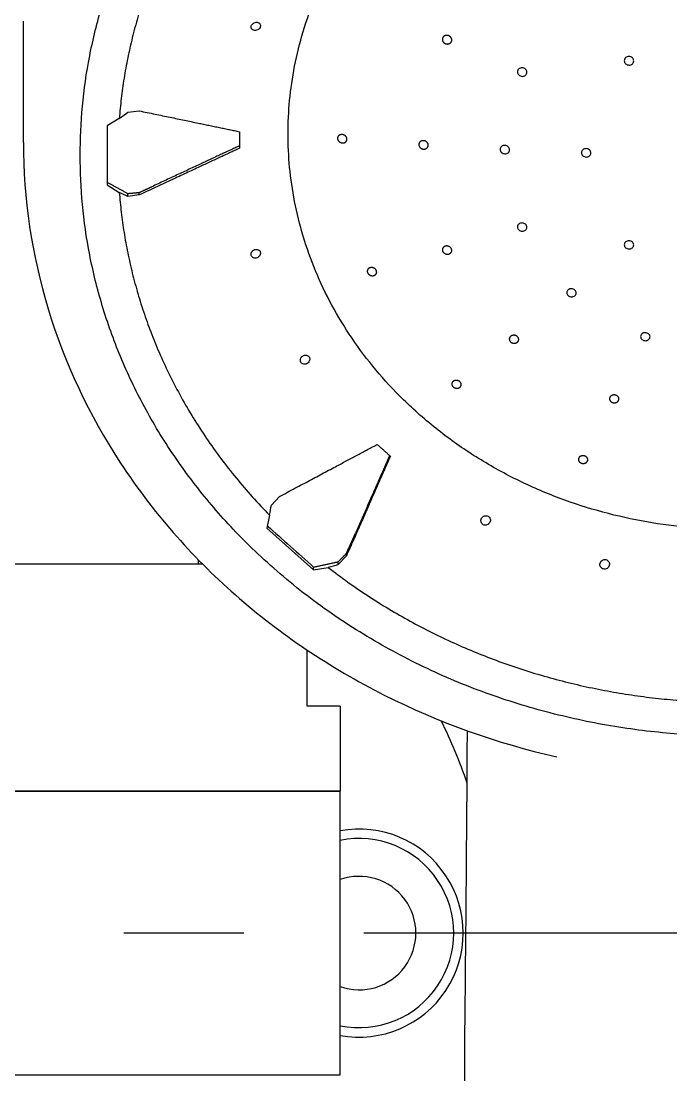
# Model space of a CAD drawing. Header units: millimetres. Extents: x 577 to 7172, y 252 to 2707.
# Drawn here: x 1041.7 to 1076.1, y 1345.6 to 1401.3 of the extents above; entities that cross this region are included whole.
import ezdxf

# ---------------------------------------------------------------- set-up
doc = ezdxf.new("R2010")
doc.units = ezdxf.units.MM
doc.header["$MEASUREMENT"] = 0
doc.linetypes.add('CENTER', pattern=[50.8, 31.75, -6.35, 6.35, -6.35])
doc.layers.add('외형선(ISO)', color=7, linetype='Continuous', lineweight=30)
doc.layers.add('중심 표식(ISO)', color=1, linetype='CENTER', lineweight=25, true_color=0xff0000)

msp = doc.modelspace()

# ---------------------------------------------------------------- linework, layer by layer
at = {"layer": '외형선(ISO)'}
for p, q in [((1041.855, 1394.919), (1041.855, 1401.336)), ((1047.38, 1396.514), (1047.987, 1396.59)), ((1046.93, 1396.189), (1046.28, 1395.798)), ((1046.28, 1395.798), (1046.28, 1392.671)), ((1053.28, 1395.488), (1053.28, 1395.049)), ((1053.28, 1395.049), (1053.28, 1394.608)), ((1046.28, 1392.671), (1046.93, 1392.281)), ((1047.38, 1392.064), (1047.38, 1392.223)), ((1047.987, 1392.141), (1047.38, 1392.064)), ((1047.987, 1392.141), (1047.987, 1392.277)), ((1054.978, 1375.741), (1055.407, 1376.199)), ((1054.874, 1375.212), (1054.725, 1374.526)), ((1054.725, 1374.526), (1057.209, 1372.316)), ((1058.942, 1373.053), (1058.513, 1372.594)), ((1058.942, 1373.053), (1058.942, 1373.19)), ((1051.348, 1372.614), (1026.364, 1372.614)), ((1051.114, 1372.614), (1051.114, 1372.851)), ((1057.209, 1372.316), (1057.209, 1372.467)), ((1057.209, 1372.316), (1057.979, 1372.448)), ((1058.513, 1372.594), (1058.513, 1372.754)), ((1056.865, 1365.114), (1056.865, 1368.08)), ((1058.614, 1365.114), (1056.865, 1365.114)), ((1058.614, 1365.114), (1058.614, 1360.614)), ((1024.614, 1360.614), (1058.614, 1360.614)), ((1058.614, 1360.614), (1024.614, 1360.614)), ((1058.614, 1345.614), (1058.614, 1360.614)), ((1024.614, 1345.614), (1058.614, 1345.614))]:
    msp.add_line(p, q, dxfattribs=at)
for centre, radius, start, end in [((1041.614, 1353.114), 25, 18.482, 26.6811), ((1059.614, 1353.114), 5.5, 259.5243, 100.4757), ((1059.614, 1353.114), 5, 258.463, 101.537), ((1059.614, 1353.114), 3, 250.5288, 109.4712)]:
    msp.add_arc(centre, radius, start, end, dxfattribs=at)
for points, weights, knots in [([(1044.855, 1394.235), (1044.855, 1363.532), (1079.355, 1363.532), (1113.855, 1363.532), (1113.855, 1394.235), (1113.855, 1424.937), (1079.355, 1424.937), (1044.855, 1424.937), (1044.855, 1394.235)], [1, 0.707106781187, 1, 0.707106781187, 1, 0.707106781187, 1, 0.707106781187, 1], [0, 0, 0, 1.570796, 1.570796, 3.141593, 3.141593, 4.712389, 4.712389, 6.283185, 6.283185, 6.283185]), ([(1044.855, 1394.235), (1044.855, 1363.532), (1079.355, 1363.532), (1113.855, 1363.532), (1113.855, 1394.235), (1113.855, 1424.937), (1079.355, 1424.937), (1044.855, 1424.937), (1044.855, 1394.235)], [1, 0.707106781187, 1, 0.707106781187, 1, 0.707106781187, 1, 0.707106781187, 1], [0, 0, 0, 1.570796, 1.570796, 3.141593, 3.141593, 4.712389, 4.712389, 6.283185, 6.283185, 6.283185]), ([(1102.855, 1395.375), (1102.855, 1416.288), (1079.355, 1416.288), (1055.855, 1416.288), (1055.855, 1395.375), (1055.855, 1374.462), (1079.355, 1374.462), (1102.855, 1374.462), (1102.855, 1395.375)], [1, 0.707106781187, 1, 0.707106781187, 1, 0.707106781187, 1, 0.707106781187, 1], [0, 0, 0, 1.570796, 1.570796, 3.141593, 3.141593, 4.712389, 4.712389, 6.283185, 6.283185, 6.283185]), ([(1064.36, 1400.558), (1064.349, 1400.563), (1064.338, 1400.567), (1064.099, 1400.649), (1064.026, 1400.435), (1063.959, 1400.24), (1064.169, 1400.147)], [0.96414418379, 0.980815508662, 1, 0.707106781187, 1, 0.726292230838, 0.964142518247], [1.467909, 1.467909, 1.467909, 1.570796, 1.570796, 3.141593, 3.141593, 4.609497, 4.609497, 4.609497]), ([(1064.169, 1400.147), (1064.18, 1400.142), (1064.191, 1400.139), (1064.43, 1400.057), (1064.504, 1400.271), (1064.57, 1400.466), (1064.36, 1400.558)], [0.964107861707, 0.980794608166, 1, 0.707106781187, 1, 0.726311215178, 0.964109526171], [4.60939, 4.60939, 4.60939, 4.712389, 4.712389, 6.283185, 6.283185, 7.750988, 7.750988, 7.750988]), ([(1058.721, 1395.337), (1058.538, 1395.353), (1058.483, 1395.202), (1058.408, 1394.996), (1058.646, 1394.909), (1058.683, 1394.896), (1058.721, 1394.892)], [0.904665616355, 0.767036269964, 1, 0.707106781187, 1, 0.940072345339, 0.904667783481], [1.8922, 1.8922, 1.8922, 3.141593, 3.141593, 4.712389, 4.712389, 5.033783, 5.033783, 5.033783]), ([(1058.721, 1394.892), (1058.905, 1394.877), (1058.96, 1395.028), (1059.035, 1395.234), (1058.796, 1395.321), (1058.76, 1395.334), (1058.721, 1395.337)], [0.904683781297, 0.767020897527, 1, 0.707106781187, 1, 0.940084051789, 0.904681616486], [5.03371, 5.03371, 5.03371, 6.283185, 6.283185, 7.853982, 7.853982, 8.175313, 8.175313, 8.175313]), ([(1063.021, 1395.012), (1062.828, 1395.025), (1062.779, 1394.862), (1062.716, 1394.651), (1062.958, 1394.579), (1062.989, 1394.57), (1063.021, 1394.568)], [0.916664740952, 0.757415763853, 1, 0.707106781187, 1, 0.949691928456, 0.916665937206], [1.840605, 1.840605, 1.840605, 3.141593, 3.141593, 4.712389, 4.712389, 4.982193, 4.982193, 4.982193]), ([(1063.021, 1394.568), (1063.215, 1394.555), (1063.263, 1394.718), (1063.326, 1394.929), (1063.084, 1395.001), (1063.053, 1395.01), (1063.021, 1395.012)], [0.916680352603, 0.757403873962, 1, 0.707106781187, 1, 0.949701996501, 0.916679156738], [4.982134, 4.982134, 4.982134, 6.283185, 6.283185, 7.853982, 7.853982, 8.123732, 8.123732, 8.123732]), ([(1064.169, 1389.433), (1064.045, 1389.396), (1064.019, 1389.285), (1063.971, 1389.076), (1064.216, 1389.018), (1064.29, 1389.001), (1064.36, 1389.022)], [0.861819401051, 0.818760730378, 1, 0.707106781187, 1, 0.888346907414, 0.861819808079], [2.1696, 2.1696, 2.1696, 3.141593, 3.141593, 4.712389, 4.712389, 5.311188, 5.311188, 5.311188]), ([(1064.36, 1389.022), (1064.484, 1389.058), (1064.51, 1389.17), (1064.559, 1389.379), (1064.313, 1389.436), (1064.239, 1389.454), (1064.169, 1389.433)], [0.861822385694, 0.818754449579, 1, 0.707106781187, 1, 0.888351475385, 0.861821978784], [5.311159, 5.311159, 5.311159, 6.283185, 6.283185, 7.853982, 7.853982, 8.452756, 8.452756, 8.452756]), ([(1060.196, 1388.293), (1060.078, 1388.261), (1060.049, 1388.156), (1059.992, 1387.951), (1060.235, 1387.884), (1060.313, 1387.862), (1060.388, 1387.882)], [0.859228543463, 0.824724465958, 1, 0.707106781187, 1, 0.882384057224, 0.859229229329], [2.201584, 2.201584, 2.201584, 3.141593, 3.141593, 4.712389, 4.712389, 5.343167, 5.343167, 5.343167]), ([(1060.388, 1387.882), (1060.506, 1387.915), (1060.535, 1388.02), (1060.592, 1388.224), (1060.349, 1388.292), (1060.271, 1388.314), (1060.196, 1388.293)], [0.859231495805, 0.824716968205, 1, 0.707106781187, 1, 0.882388073144, 0.859230810652], [5.343136, 5.343136, 5.343136, 6.283185, 6.283185, 7.853982, 7.853982, 8.484738, 8.484738, 8.484738]), ([(1067.982, 1384.354), (1068.042, 1384.402), (1068.053, 1384.472), (1068.086, 1384.679), (1067.838, 1384.719), (1067.716, 1384.738), (1067.629, 1384.669)], [0.857324684401, 0.877054309539, 1, 0.707106781187, 1, 0.830051619894, 0.857324957776], [5.623823, 5.623823, 5.623823, 6.283185, 6.283185, 7.853982, 7.853982, 8.765421, 8.765421, 8.765421]), ([(1067.629, 1384.669), (1067.569, 1384.621), (1067.558, 1384.551), (1067.524, 1384.344), (1067.772, 1384.304), (1067.895, 1384.285), (1067.982, 1384.354)], [0.857325756418, 0.87705764945, 1, 0.707106781187, 1, 0.830049983876, 0.857325482891], [2.482249, 2.482249, 2.482249, 3.141593, 3.141593, 4.712389, 4.712389, 5.623837, 5.623837, 5.623837]), ([(1064.588, 1382.288), (1064.53, 1382.243), (1064.518, 1382.177), (1064.48, 1381.974), (1064.727, 1381.928), (1064.852, 1381.904), (1064.942, 1381.973)], [0.85856729182, 0.88065078594, 1, 0.707106781187, 1, 0.826457735901, 0.858566647685], [2.501519, 2.501519, 2.501519, 3.141593, 3.141593, 4.712389, 4.712389, 5.643102, 5.643102, 5.643102]), ([(1064.942, 1381.973), (1064.999, 1382.018), (1065.012, 1382.084), (1065.05, 1382.287), (1064.803, 1382.333), (1064.678, 1382.357), (1064.588, 1382.288)], [0.858565900012, 0.880647024697, 1, 0.707106781187, 1, 0.826458017999, 0.858566543298], [5.643091, 5.643091, 5.643091, 6.283185, 6.283185, 7.853982, 7.853982, 8.784693, 8.784693, 8.784693]), ([(1072.874, 1381.445), (1072.858, 1381.414), (1072.855, 1381.38), (1072.838, 1381.174), (1073.088, 1381.154), (1073.267, 1381.14), (1073.335, 1381.275)], [0.900230026962, 0.93623129051, 1, 0.707106781187, 1, 0.770876385461, 0.900229016648], [2.799599, 2.799599, 2.799599, 3.141593, 3.141593, 4.712389, 4.712389, 5.941187, 5.941187, 5.941187]), ([(1073.335, 1381.275), (1073.351, 1381.306), (1073.354, 1381.34), (1073.371, 1381.546), (1073.121, 1381.567), (1072.942, 1381.581), (1072.874, 1381.445)], [0.900227942036, 0.936229443984, 1, 0.707106781187, 1, 0.770876442821, 0.900228951882], [5.941182, 5.941182, 5.941182, 6.283185, 6.283185, 7.853982, 7.853982, 9.082779, 9.082779, 9.082779]), ([(1071.228, 1378.235), (1071.213, 1378.206), (1071.21, 1378.173), (1071.191, 1377.972), (1071.44, 1377.948), (1071.621, 1377.931), (1071.69, 1378.065)], [0.902256356649, 0.93800683485, 1, 0.707106781187, 1, 0.769101775565, 0.902254246897], [2.809121, 2.809121, 2.809121, 3.141593, 3.141593, 4.712389, 4.712389, 5.950704, 5.950704, 5.950704]), ([(1071.69, 1378.065), (1071.705, 1378.094), (1071.708, 1378.126), (1071.727, 1378.328), (1071.478, 1378.352), (1071.297, 1378.369), (1071.228, 1378.235)], [0.902253684645, 0.938004518123, 1, 0.707106781187, 1, 0.769100436111, 0.90225579176], [5.950701, 5.950701, 5.950701, 6.283185, 6.283185, 7.853982, 7.853982, 9.092304, 9.092304, 9.092304])]:
    msp.add_rational_spline(points, weights, degree=2, knots=knots, dxfattribs=at)
for points, weights in [([(1054.874, 1413.258), (1047.67, 1405.915), (1046.93, 1396.189)], [0.854529499887, 0.86438168678, 0.973675183352]), ([(1047.987, 1396.59), (1050.881, 1395.991), (1053.28, 1395.488)], [3.50050821323, 3.77959938325, 4.04146698473]), ([(1053.28, 1394.737), (1051.154, 1393.748), (1048.645, 1392.576)], [1.05180546522, 1.05464249258, 1.04945568865]), ([(1053.28, 1394.608), (1050.881, 1393.493), (1047.987, 1392.141)], [4.04146698474, 3.77959938325, 3.50050821323]), ([(1046.28, 1392.823), (1046.827, 1392.515), (1047.38, 1392.223)], [0.971975588317, 0.961579384922, 0.952095857082]), ([(1047.987, 1392.277), (1048.318, 1392.423), (1048.645, 1392.576)], [0.988156811214, 0.978217895531, 0.969012854548]), ([(1046.93, 1392.281), (1047.67, 1382.555), (1054.874, 1375.212)], [0.973675183351, 0.864381686779, 0.854529499887]), ([(1047.38, 1392.223), (1047.685, 1392.247), (1047.987, 1392.277)], [0.939910183386, 0.932893483525, 0.926446907627]), ([(1055.407, 1376.199), (1058.229, 1377.707), (1060.568, 1378.95)], [3.50050821324, 3.77959938326, 4.04146698474]), ([(1061.266, 1378.328), (1060.917, 1378.64), (1060.568, 1378.95)], [0.896835966018, 0.895774739424, 0.894739532583]), ([(1061.266, 1378.328), (1060.213, 1375.941), (1058.942, 1373.053)], [4.04146698474, 3.77959938325, 3.50050821323]), ([(1061.226, 1378.365), (1060.309, 1376.287), (1059.231, 1373.838)], [1.05940707893, 1.05932146303, 1.05153348612]), ([(1058.942, 1373.19), (1059.088, 1373.511), (1059.231, 1373.838)], [0.923416144171, 0.930225238756, 0.937697974076]), ([(1058.513, 1372.754), (1058.729, 1372.969), (1058.942, 1373.19)], [0.93732866716, 0.944324366677, 0.951904245845]), ([(1057.209, 1372.467), (1057.858, 1372.6), (1058.513, 1372.754)], [0.891465812279, 0.89695801083, 0.903245838981]), ([(1057.979, 1372.448), (1066.231, 1366.037), (1077.16, 1365.378)], [0.854529499887, 0.86438168678, 0.973675183352])]:
    msp.add_rational_spline(points, weights, degree=2, dxfattribs=at)
for points, knots in [([(1053.995, 1400.868), (1053.968, 1400.882), (1053.947, 1400.901), (1053.915, 1400.944), (1053.903, 1400.97), (1053.894, 1401.026), (1053.897, 1401.055), (1053.913, 1401.11), (1053.928, 1401.139), (1053.97, 1401.189), (1053.996, 1401.211), (1054.05, 1401.245), (1054.083, 1401.258), (1054.15, 1401.273), (1054.184, 1401.275), (1054.243, 1401.268), (1054.273, 1401.259), (1054.299, 1401.245)], [-0.14356475, -0.14356475, -0.14356475, -0.14356475, -0.13401922, -0.13401922, -0.12446629, -0.12446629, -0.11491335, -0.11491335, -0.10536041, -0.10536041, -0.09580747, -0.09580747, -0.08604598, -0.08604598, -0.07628449, -0.07628449, -0.06677387, -0.06677387, -0.06677387, -0.06677387]), ([(1054.299, 1401.245), (1054.299, 1401.245), (1054.3, 1401.245), (1054.327, 1401.23), (1054.349, 1401.21), (1054.38, 1401.167), (1054.391, 1401.142), (1054.399, 1401.087), (1054.396, 1401.058), (1054.38, 1401.004), (1054.366, 1400.976), (1054.326, 1400.927), (1054.301, 1400.905), (1054.247, 1400.871), (1054.215, 1400.857), (1054.148, 1400.841), (1054.115, 1400.839), (1054.084, 1400.842), (1054.054, 1400.845), (1054.023, 1400.853), (1053.996, 1400.868), (1053.995, 1400.868), (1053.995, 1400.868)], [-0.06677387, -0.06677387, -0.06677387, -0.06677387, -0.06655234, -0.06655234, -0.05682019, -0.05682019, -0.04748122, -0.04748122, -0.03814224, -0.03814224, -0.02880327, -0.02880327, -0.0194643, -0.0194643, -0.00973215, -0.00973215, 0, 0, 0, 0.00976149, 0.00976149, 0.00997746, 0.00997746, 0.00997746, 0.00997746]), ([(1073.71, 1399.079), (1073.688, 1399.1), (1073.668, 1399.126), (1073.643, 1399.183), (1073.636, 1399.214), (1073.637, 1399.271), (1073.643, 1399.301), (1073.668, 1399.357), (1073.688, 1399.382), (1073.732, 1399.422), (1073.76, 1399.439), (1073.822, 1399.46), (1073.855, 1399.465), (1073.918, 1399.464), (1073.951, 1399.458), (1074.013, 1399.433), (1074.041, 1399.415), (1074.063, 1399.394), (1074.085, 1399.373), (1074.105, 1399.347), (1074.13, 1399.291), (1074.137, 1399.26), (1074.136, 1399.203), (1074.13, 1399.172), (1074.105, 1399.117), (1074.085, 1399.091), (1074.041, 1399.052), (1074.013, 1399.035), (1073.951, 1399.013), (1073.918, 1399.008), (1073.855, 1399.009), (1073.822, 1399.016), (1073.76, 1399.041), (1073.732, 1399.059), (1073.71, 1399.079)], [0.0754257, 0.0754257, 0.0754257, 0.0754257, 0.0848662, 0.0848662, 0.0943066, 0.0943066, 0.1037226, 0.1037226, 0.1131386, 0.1131386, 0.1225546, 0.1225546, 0.1319707, 0.1319707, 0.1414111, 0.1414111, 0.1508515, 0.1508515, 0.1508515, 0.1602919, 0.1602919, 0.1697324, 0.1697324, 0.1791484, 0.1791484, 0.1885644, 0.1885644, 0.1979804, 0.1979804, 0.2073964, 0.2073964, 0.2168368, 0.2168368, 0.2262773, 0.2262773, 0.2262773, 0.2262773]), ([(1068.142, 1398.435), (1068.113, 1398.447), (1068.084, 1398.465), (1068.037, 1398.51), (1068.018, 1398.537), (1067.994, 1398.591), (1067.987, 1398.621), (1067.987, 1398.682), (1067.994, 1398.712), (1068.018, 1398.764), (1068.037, 1398.789), (1068.084, 1398.829), (1068.112, 1398.845), (1068.17, 1398.864), (1068.204, 1398.869), (1068.271, 1398.866), (1068.304, 1398.858), (1068.333, 1398.846), (1068.362, 1398.834), (1068.391, 1398.815), (1068.438, 1398.77), (1068.456, 1398.744), (1068.48, 1398.69), (1068.487, 1398.659), (1068.487, 1398.599), (1068.48, 1398.569), (1068.456, 1398.517), (1068.438, 1398.492), (1068.391, 1398.451), (1068.362, 1398.436), (1068.304, 1398.417), (1068.271, 1398.412), (1068.204, 1398.415), (1068.171, 1398.423), (1068.142, 1398.435)], [0.0755525, 0.0755525, 0.0755525, 0.0755525, 0.0850263, 0.0850263, 0.0945001, 0.0945001, 0.1039145, 0.1039145, 0.1133288, 0.1133288, 0.1227432, 0.1227432, 0.1321576, 0.1321576, 0.1416314, 0.1416314, 0.1511052, 0.1511052, 0.1511052, 0.1605789, 0.1605789, 0.1700527, 0.1700527, 0.1794671, 0.1794671, 0.1888814, 0.1888814, 0.1982958, 0.1982958, 0.2077102, 0.2077102, 0.2171839, 0.2171839, 0.2266577, 0.2266577, 0.2266577, 0.2266577]), ([(1041.855, 1394.919), (1041.855, 1391.952), (1042.298, 1388.986), (1044.034, 1383.267), (1045.328, 1380.513), (1048.67, 1375.412), (1050.718, 1373.063), (1055.42, 1368.93), (1058.075, 1367.146), (1063.807, 1364.257), (1066.884, 1363.153), (1070.067, 1362.426)], [3.141593, 3.141593, 3.141593, 3.141593, 3.405478, 3.405478, 3.669364, 3.669364, 3.93325, 3.93325, 4.197136, 4.197136, 4.461021, 4.461021, 4.461021, 4.461021]), ([(1067.321, 1394.32), (1067.29, 1394.321), (1067.256, 1394.328), (1067.195, 1394.354), (1067.167, 1394.373), (1067.122, 1394.414), (1067.103, 1394.44), (1067.078, 1394.496), (1067.071, 1394.526), (1067.071, 1394.582), (1067.078, 1394.612), (1067.103, 1394.665), (1067.122, 1394.689), (1067.167, 1394.727), (1067.195, 1394.742), (1067.256, 1394.762), (1067.29, 1394.766), (1067.321, 1394.765), (1067.353, 1394.763), (1067.386, 1394.756), (1067.448, 1394.73), (1067.476, 1394.711), (1067.52, 1394.67), (1067.54, 1394.644), (1067.565, 1394.588), (1067.571, 1394.558), (1067.571, 1394.502), (1067.565, 1394.472), (1067.54, 1394.419), (1067.52, 1394.395), (1067.476, 1394.357), (1067.448, 1394.342), (1067.386, 1394.322), (1067.353, 1394.318), (1067.321, 1394.32)], [0.0755525, 0.0755525, 0.0755525, 0.0755525, 0.0850263, 0.0850263, 0.0945001, 0.0945001, 0.1039145, 0.1039145, 0.1133288, 0.1133288, 0.1227432, 0.1227432, 0.1321576, 0.1321576, 0.1416314, 0.1416314, 0.1511052, 0.1511052, 0.1511052, 0.1605789, 0.1605789, 0.1700527, 0.1700527, 0.1794671, 0.1794671, 0.1888814, 0.1888814, 0.1982958, 0.1982958, 0.2077102, 0.2077102, 0.2171839, 0.2171839, 0.2266577, 0.2266577, 0.2266577, 0.2266577]), ([(1071.621, 1394.147), (1071.59, 1394.148), (1071.556, 1394.155), (1071.495, 1394.18), (1071.467, 1394.198), (1071.422, 1394.239), (1071.403, 1394.264), (1071.378, 1394.32), (1071.371, 1394.35), (1071.371, 1394.406), (1071.378, 1394.435), (1071.403, 1394.489), (1071.422, 1394.514), (1071.467, 1394.552), (1071.495, 1394.568), (1071.556, 1394.589), (1071.59, 1394.593), (1071.621, 1394.592), (1071.653, 1394.591), (1071.686, 1394.585), (1071.748, 1394.56), (1071.776, 1394.542), (1071.82, 1394.501), (1071.839, 1394.476), (1071.865, 1394.42), (1071.871, 1394.39), (1071.871, 1394.334), (1071.865, 1394.305), (1071.839, 1394.251), (1071.82, 1394.226), (1071.776, 1394.188), (1071.748, 1394.172), (1071.686, 1394.151), (1071.653, 1394.146), (1071.621, 1394.147)], [0.0754257, 0.0754257, 0.0754257, 0.0754257, 0.0848662, 0.0848662, 0.0943066, 0.0943066, 0.1037226, 0.1037226, 0.1131386, 0.1131386, 0.1225546, 0.1225546, 0.1319707, 0.1319707, 0.1414111, 0.1414111, 0.1508515, 0.1508515, 0.1508515, 0.1602919, 0.1602919, 0.1697324, 0.1697324, 0.1791484, 0.1791484, 0.1885644, 0.1885644, 0.1979804, 0.1979804, 0.2073964, 0.2073964, 0.2168368, 0.2168368, 0.2262773, 0.2262773, 0.2262773, 0.2262773]), ([(1068.333, 1390.238), (1068.304, 1390.229), (1068.271, 1390.224), (1068.204, 1390.227), (1068.17, 1390.235), (1068.112, 1390.259), (1068.084, 1390.276), (1068.037, 1390.319), (1068.018, 1390.345), (1067.994, 1390.397), (1067.987, 1390.426), (1067.987, 1390.484), (1067.994, 1390.513), (1068.018, 1390.562), (1068.037, 1390.586), (1068.084, 1390.625), (1068.113, 1390.64), (1068.142, 1390.649), (1068.171, 1390.658), (1068.204, 1390.663), (1068.271, 1390.66), (1068.304, 1390.652), (1068.362, 1390.629), (1068.39, 1390.611), (1068.438, 1390.568), (1068.456, 1390.542), (1068.48, 1390.491), (1068.487, 1390.461), (1068.487, 1390.403), (1068.48, 1390.375), (1068.456, 1390.325), (1068.438, 1390.301), (1068.39, 1390.262), (1068.362, 1390.247), (1068.333, 1390.238)], [0.0755525, 0.0755525, 0.0755525, 0.0755525, 0.0850263, 0.0850263, 0.0945001, 0.0945001, 0.1039145, 0.1039145, 0.1133289, 0.1133289, 0.1227432, 0.1227432, 0.1321576, 0.1321576, 0.1416314, 0.1416314, 0.1511052, 0.1511052, 0.1511052, 0.1605649, 0.1605649, 0.1700246, 0.1700246, 0.179453, 0.179453, 0.1888814, 0.1888814, 0.1983099, 0.1983099, 0.2077383, 0.2077383, 0.217198, 0.217198, 0.2266577, 0.2266577, 0.2266577, 0.2266577]), ([(1074.063, 1389.346), (1074.041, 1389.327), (1074.013, 1389.311), (1073.951, 1389.29), (1073.918, 1389.285), (1073.855, 1389.287), (1073.822, 1389.293), (1073.76, 1389.317), (1073.732, 1389.334), (1073.688, 1389.373), (1073.668, 1389.398), (1073.643, 1389.452), (1073.637, 1389.481), (1073.636, 1389.536), (1073.643, 1389.565), (1073.668, 1389.618), (1073.688, 1389.642), (1073.71, 1389.66), (1073.732, 1389.679), (1073.76, 1389.695), (1073.822, 1389.716), (1073.855, 1389.721), (1073.918, 1389.719), (1073.951, 1389.713), (1074.013, 1389.69), (1074.041, 1389.672), (1074.085, 1389.633), (1074.105, 1389.608), (1074.13, 1389.554), (1074.136, 1389.525), (1074.137, 1389.47), (1074.13, 1389.441), (1074.105, 1389.389), (1074.085, 1389.365), (1074.063, 1389.346)], [0.0754257, 0.0754257, 0.0754257, 0.0754257, 0.0848662, 0.0848662, 0.0943066, 0.0943066, 0.1037226, 0.1037226, 0.1131386, 0.1131386, 0.1225546, 0.1225546, 0.1319707, 0.1319707, 0.1414111, 0.1414111, 0.1508515, 0.1508515, 0.1508515, 0.1602919, 0.1602919, 0.1697324, 0.1697324, 0.1791484, 0.1791484, 0.1885644, 0.1885644, 0.1979804, 0.1979804, 0.2073964, 0.2073964, 0.2168368, 0.2168368, 0.2262773, 0.2262773, 0.2262773, 0.2262773]), ([(1054.114, 1388.802), (1054.082, 1388.802), (1054.05, 1388.808), (1053.996, 1388.83), (1053.97, 1388.847), (1053.928, 1388.891), (1053.913, 1388.918), (1053.897, 1388.973), (1053.894, 1389.004), (1053.903, 1389.067), (1053.915, 1389.098), (1053.947, 1389.152), (1053.97, 1389.178), (1054.023, 1389.222), (1054.054, 1389.239), (1054.114, 1389.261), (1054.147, 1389.267), (1054.179, 1389.267)], [-0.14356475, -0.14356475, -0.14356475, -0.14356475, -0.13401922, -0.13401922, -0.12446629, -0.12446629, -0.11491335, -0.11491335, -0.10536041, -0.10536041, -0.09580747, -0.09580747, -0.08604598, -0.08604598, -0.07628449, -0.07628449, -0.06677387, -0.06677387, -0.06677387, -0.06677387]), ([(1054.179, 1389.267), (1054.18, 1389.267), (1054.181, 1389.267), (1054.215, 1389.267), (1054.247, 1389.26), (1054.301, 1389.237), (1054.326, 1389.22), (1054.366, 1389.177), (1054.38, 1389.151), (1054.396, 1389.097), (1054.399, 1389.066), (1054.391, 1389.005), (1054.38, 1388.975), (1054.349, 1388.921), (1054.327, 1388.894), (1054.274, 1388.849), (1054.244, 1388.832), (1054.214, 1388.82), (1054.184, 1388.809), (1054.15, 1388.802), (1054.116, 1388.802), (1054.115, 1388.802), (1054.114, 1388.802)], [-0.06677387, -0.06677387, -0.06677387, -0.06677387, -0.06655234, -0.06655234, -0.05682019, -0.05682019, -0.04748122, -0.04748122, -0.03814224, -0.03814224, -0.02880327, -0.02880327, -0.0194643, -0.0194643, -0.00973215, -0.00973215, 0, 0, 0, 0.00976149, 0.00976149, 0.00997746, 0.00997746, 0.00997746, 0.00997746]), ([(1071.023, 1386.812), (1071.001, 1386.794), (1070.972, 1386.778), (1070.911, 1386.759), (1070.877, 1386.754), (1070.814, 1386.757), (1070.781, 1386.763), (1070.719, 1386.787), (1070.691, 1386.804), (1070.647, 1386.844), (1070.628, 1386.869), (1070.602, 1386.922), (1070.596, 1386.951), (1070.596, 1387.005), (1070.602, 1387.033), (1070.628, 1387.085), (1070.647, 1387.108), (1070.669, 1387.127), (1070.691, 1387.145), (1070.719, 1387.16), (1070.781, 1387.18), (1070.815, 1387.184), (1070.878, 1387.182), (1070.911, 1387.175), (1070.972, 1387.152), (1071.001, 1387.134), (1071.045, 1387.095), (1071.064, 1387.07), (1071.09, 1387.016), (1071.096, 1386.988), (1071.096, 1386.934), (1071.09, 1386.905), (1071.064, 1386.854), (1071.045, 1386.83), (1071.023, 1386.812)], [0.0755525, 0.0755525, 0.0755525, 0.0755525, 0.0850263, 0.0850263, 0.0945001, 0.0945001, 0.1039145, 0.1039145, 0.1133288, 0.1133288, 0.1227432, 0.1227432, 0.1321576, 0.1321576, 0.1416314, 0.1416314, 0.1511052, 0.1511052, 0.1511052, 0.1605789, 0.1605789, 0.1700527, 0.1700527, 0.1794671, 0.1794671, 0.1888814, 0.1888814, 0.1982958, 0.1982958, 0.2077102, 0.2077102, 0.2171839, 0.2171839, 0.2266577, 0.2266577, 0.2266577, 0.2266577]), ([(1074.981, 1384.563), (1074.969, 1384.538), (1074.95, 1384.515), (1074.903, 1384.476), (1074.875, 1384.46), (1074.817, 1384.441), (1074.783, 1384.436), (1074.717, 1384.437), (1074.683, 1384.444), (1074.625, 1384.465), (1074.597, 1384.481), (1074.55, 1384.522), (1074.531, 1384.546), (1074.507, 1384.596), (1074.5, 1384.624), (1074.5, 1384.681), (1074.507, 1384.709), (1074.519, 1384.733), (1074.531, 1384.757), (1074.55, 1384.781), (1074.597, 1384.82), (1074.625, 1384.835), (1074.683, 1384.854), (1074.717, 1384.86), (1074.783, 1384.858), (1074.817, 1384.852), (1074.875, 1384.83), (1074.903, 1384.814), (1074.95, 1384.773), (1074.969, 1384.749), (1074.993, 1384.7), (1075, 1384.671), (1075, 1384.615), (1074.993, 1384.587), (1074.981, 1384.563)], [0.0755525, 0.0755525, 0.0755525, 0.0755525, 0.0850263, 0.0850263, 0.0945001, 0.0945001, 0.1039145, 0.1039145, 0.1133289, 0.1133289, 0.1227432, 0.1227432, 0.1321576, 0.1321576, 0.1416314, 0.1416314, 0.1511052, 0.1511052, 0.1511052, 0.1605649, 0.1605649, 0.1700246, 0.1700246, 0.179453, 0.179453, 0.1888814, 0.1888814, 0.1983099, 0.1983099, 0.2077383, 0.2077383, 0.217198, 0.217198, 0.2266577, 0.2266577, 0.2266577, 0.2266577]), ([(1056.787, 1383.2), (1056.754, 1383.193), (1056.721, 1383.191), (1056.66, 1383.2), (1056.629, 1383.21), (1056.576, 1383.243), (1056.553, 1383.266), (1056.521, 1383.315), (1056.51, 1383.345), (1056.502, 1383.407), (1056.504, 1383.44), (1056.521, 1383.5), (1056.536, 1383.531), (1056.578, 1383.586), (1056.604, 1383.609), (1056.658, 1383.644), (1056.689, 1383.658), (1056.721, 1383.666)], [-0.14356475, -0.14356475, -0.14356475, -0.14356475, -0.13401922, -0.13401922, -0.12446629, -0.12446629, -0.11491335, -0.11491335, -0.10536041, -0.10536041, -0.09580747, -0.09580747, -0.08604598, -0.08604598, -0.07628449, -0.07628449, -0.06677387, -0.06677387, -0.06677387, -0.06677387]), ([(1056.721, 1383.666), (1056.722, 1383.666), (1056.723, 1383.666), (1056.757, 1383.674), (1056.791, 1383.675), (1056.851, 1383.665), (1056.881, 1383.655), (1056.933, 1383.622), (1056.955, 1383.6), (1056.986, 1383.552), (1056.997, 1383.523), (1057.006, 1383.462), (1057.004, 1383.43), (1056.988, 1383.37), (1056.974, 1383.339), (1056.933, 1383.284), (1056.908, 1383.26), (1056.881, 1383.242), (1056.854, 1383.224), (1056.822, 1383.209), (1056.788, 1383.201), (1056.787, 1383.2), (1056.787, 1383.2)], [-0.06677387, -0.06677387, -0.06677387, -0.06677387, -0.06655234, -0.06655234, -0.05682019, -0.05682019, -0.04748122, -0.04748122, -0.03814224, -0.03814224, -0.02880327, -0.02880327, -0.0194643, -0.0194643, -0.00973215, -0.00973215, 0, 0, 0, 0.00976149, 0.00976149, 0.00997746, 0.00997746, 0.00997746, 0.00997746]), ([(1066.459, 1374.743), (1066.433, 1374.722), (1066.402, 1374.705), (1066.342, 1374.685), (1066.308, 1374.68), (1066.241, 1374.684), (1066.209, 1374.694), (1066.154, 1374.722), (1066.128, 1374.743), (1066.087, 1374.794), (1066.073, 1374.823), (1066.056, 1374.883), (1066.054, 1374.918), (1066.063, 1374.985), (1066.075, 1375.017), (1066.107, 1375.073), (1066.128, 1375.099), (1066.154, 1375.121)], [-0.14356475, -0.14356475, -0.14356475, -0.14356475, -0.13401922, -0.13401922, -0.12446629, -0.12446629, -0.11491335, -0.11491335, -0.10536041, -0.10536041, -0.09580747, -0.09580747, -0.08604598, -0.08604598, -0.07628449, -0.07628449, -0.06677387, -0.06677387, -0.06677387, -0.06677387]), ([(1066.154, 1375.121), (1066.155, 1375.121), (1066.155, 1375.122), (1066.183, 1375.144), (1066.214, 1375.16), (1066.274, 1375.18), (1066.308, 1375.184), (1066.373, 1375.179), (1066.404, 1375.17), (1066.458, 1375.143), (1066.484, 1375.122), (1066.524, 1375.073), (1066.539, 1375.044), (1066.556, 1374.985), (1066.559, 1374.951), (1066.55, 1374.884), (1066.539, 1374.851), (1066.524, 1374.823), (1066.509, 1374.795), (1066.487, 1374.767), (1066.46, 1374.744), (1066.459, 1374.744), (1066.459, 1374.743)], [-0.06677387, -0.06677387, -0.06677387, -0.06677387, -0.06655234, -0.06655234, -0.05682019, -0.05682019, -0.04748122, -0.04748122, -0.03814224, -0.03814224, -0.02880327, -0.02880327, -0.0194643, -0.0194643, -0.00973215, -0.00973215, 0, 0, 0, 0.00976149, 0.00976149, 0.00997746, 0.00997746, 0.00997746, 0.00997746]), ([(1054.753, 1374.653), (1055.158, 1374.294), (1055.562, 1373.934), (1055.967, 1373.574), (1056.381, 1373.206), (1056.795, 1372.837), (1057.209, 1372.467)], [0.039023, 0.039023, 0.039023, 0.039023, 1.756571, 1.756571, 1.756571, 3.513143, 3.513143, 3.513143, 3.513143]), ([(1072.799, 1372.464), (1072.779, 1372.437), (1072.754, 1372.414), (1072.7, 1372.381), (1072.668, 1372.368), (1072.601, 1372.357), (1072.567, 1372.358), (1072.505, 1372.373), (1072.474, 1372.387), (1072.421, 1372.427), (1072.399, 1372.452), (1072.368, 1372.507), (1072.357, 1372.539), (1072.348, 1372.606), (1072.351, 1372.641), (1072.368, 1372.702), (1072.382, 1372.732), (1072.402, 1372.759)], [-0.14356475, -0.14356475, -0.14356475, -0.14356475, -0.13401922, -0.13401922, -0.12446629, -0.12446629, -0.11491335, -0.11491335, -0.10536041, -0.10536041, -0.09580747, -0.09580747, -0.08604598, -0.08604598, -0.07628449, -0.07628449, -0.06677387, -0.06677387, -0.06677387, -0.06677387]), ([(1072.402, 1372.759), (1072.403, 1372.76), (1072.403, 1372.761), (1072.424, 1372.788), (1072.451, 1372.812), (1072.505, 1372.844), (1072.537, 1372.857), (1072.602, 1372.867), (1072.635, 1372.866), (1072.695, 1372.851), (1072.726, 1372.838), (1072.778, 1372.799), (1072.8, 1372.774), (1072.832, 1372.721), (1072.844, 1372.689), (1072.853, 1372.622), (1072.851, 1372.587), (1072.843, 1372.556), (1072.835, 1372.525), (1072.821, 1372.494), (1072.8, 1372.465), (1072.799, 1372.465), (1072.799, 1372.464)], [-0.06677387, -0.06677387, -0.06677387, -0.06677387, -0.06655234, -0.06655234, -0.05682019, -0.05682019, -0.04748122, -0.04748122, -0.03814224, -0.03814224, -0.02880327, -0.02880327, -0.0194643, -0.0194643, -0.00973215, -0.00973215, 0, 0, 0, 0.00976149, 0.00976149, 0.00997746, 0.00997746, 0.00997746, 0.00997746]), ([(1064.355, 1249.417), (1064.645, 1282.623), (1064.935, 1315.829), (1065.249, 1351.825), (1065.274, 1354.621), (1065.316, 1359.569), (1065.331, 1361.736), (1065.34, 1363.81)], [0, 0, 0, 0, 10, 10, 10.840547, 10.840547, 11.493582, 11.493582, 11.493582, 11.493582])]:
    msp.add_open_spline(points, degree=3, knots=knots, dxfattribs=at)
for points in [[(1046.93, 1396.189), (1047.08, 1396.297), (1047.23, 1396.405), (1047.38, 1396.514)], [(1047.38, 1392.064), (1047.23, 1392.136), (1047.08, 1392.209), (1046.93, 1392.281)], [(1054.874, 1375.212), (1054.909, 1375.388), (1054.943, 1375.564), (1054.978, 1375.741)], [(1058.513, 1372.594), (1058.335, 1372.546), (1058.157, 1372.497), (1057.979, 1372.448)], [(1070.067, 1362.426), (1070.067, 1362.426), (1070.067, 1362.426), (1070.068, 1362.426)]]:
    msp.add_open_spline(points, degree=3, dxfattribs=at)
at = {"layer": '중심 표식(ISO)'}
msp.add_line((1091.614, 1353.114), (991.614, 1353.114), dxfattribs=at)

doc.saveas('drawing.dxf')
